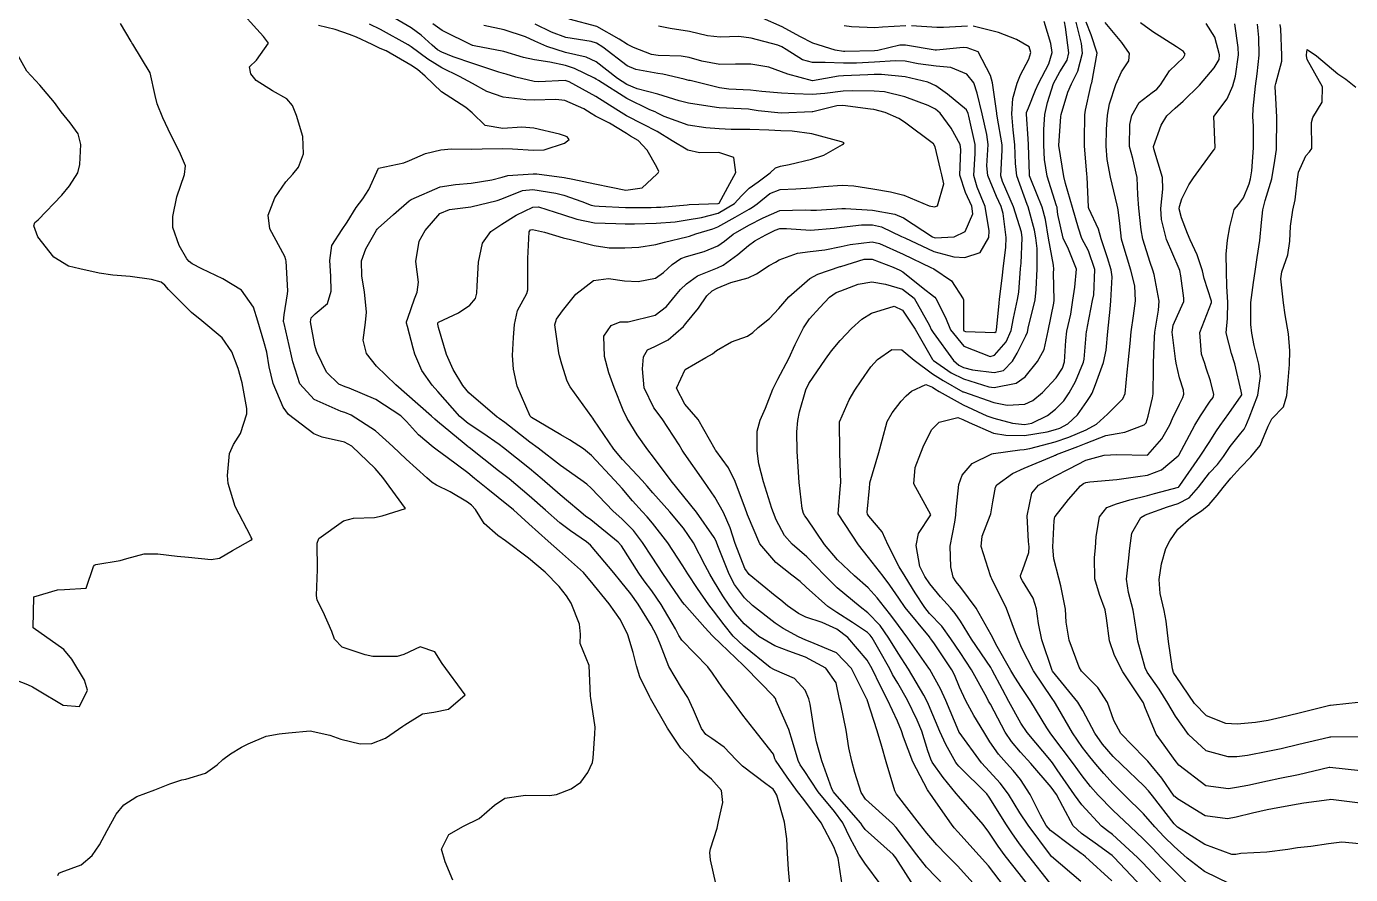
# Model space of a CAD drawing. Header units: metres. Extents: x 307586 to 320046, y 7427249 to 7434250.
# Drawn here: x 319281.9 to 319367.6, y 7427798.2 to 7427853.1 of the extents above; entities that cross this region are included whole.
import ezdxf

# ---------------------------------------------------------------- set-up
doc = ezdxf.new("R2010")
doc.units = ezdxf.units.M
doc.header["$MEASUREMENT"] = 0
doc.layers.add('Curvas de Nivel 1m', color=11, linetype='Continuous')
doc.layers.add('Curvas de Nivel 5m', color=15, linetype='Continuous')

msp = doc.modelspace()

# ---------------------------------------------------------------- linework, layer by layer
at = {"layer": 'Curvas de Nivel 1m', "flags": 128}
for points, elevation in [([(319334.739, 7427797.572), (319334.482, 7427799.302), (319334.37, 7427799.578), (319334.321, 7427799.686), (319334.217, 7427799.993), (319333.383, 7427801.588), (319332.255, 7427803.084), (319331.848, 7427803.606), (319331.182, 7427804.526), (319330.416, 7427805.628), (319330.379, 7427805.723), (319330.287, 7427806.014), (319329.015, 7427807.643), (319328.316, 7427808.551), (319327.493, 7427809.663), (319326.985, 7427810.316), (319326.349, 7427811.258), (319326.032, 7427811.683), (319324.37, 7427813.393), (319324.175, 7427813.702), (319323.94, 7427814.143), (319323.023, 7427815.714), (319322.412, 7427816.6), (319321.924, 7427817.233), (319321.57, 7427817.733), (319320.449, 7427819.499), (319320.23, 7427819.752), (319318.467, 7427821.178), (319318.124, 7427821.43), (319317.685, 7427821.782), (319317.033, 7427822.347), (319316.483, 7427822.807), (319315.313, 7427823.812), (319314.503, 7427824.499), (319312.81, 7427825.837), (319312.525, 7427826.063), (319311.479, 7427826.803), (319310.538, 7427827.412), (319309.989, 7427827.876), (319308.567, 7427829.488), (319308.2, 7427829.896), (319307.525, 7427830.848), (319307.081, 7427831.913), (319306.978, 7427832.296), (319306.611, 7427833.689), (319306.545, 7427833.921), (319306.539, 7427833.996), (319306.618, 7427834.248), (319307.06, 7427835.49), (319307.226, 7427835.911), (319307.304, 7427836.565), (319307.14, 7427837.913), (319307.367, 7427839.225), (319307.747, 7427839.904), (319308.704, 7427841.016), (319309.315, 7427841.276), (319310.709, 7427841.432), (319312.416, 7427841.844), (319312.714, 7427841.97), (319314.046, 7427842.5), (319314.72, 7427842.555), (319316.207, 7427842.316), (319316.719, 7427842.194), (319317.893, 7427841.782), (319318.486, 7427841.549), (319318.71, 7427841.498), (319318.999, 7427841.478), (319320.709, 7427841.406), (319322.384, 7427841.399), (319322.71, 7427841.411), (319322.997, 7427841.43), (319324.712, 7427841.579), (319324.825, 7427841.586), (319326.713, 7427841.647), (319326.772, 7427841.679), (319327.46, 7427842.941), (319327.857, 7427843.663), (319327.731, 7427844.644), (319326.756, 7427844.95), (319325.507, 7427844.941), (319324.757, 7427845.104), (319323.741, 7427845.71), (319322.769, 7427846.311), (319321.832, 7427846.792), (319320.779, 7427847.329), (319320.079, 7427847.757), (319318.795, 7427848.572), (319317.073, 7427849.532), (319316.81, 7427849.606), (319315.094, 7427849.532), (319314.809, 7427849.549), (319313.619, 7427849.838), (319312.994, 7427850.026), (319312.815, 7427850.077), (319312.506, 7427850.163), (319310.821, 7427850.706), (319309.568, 7427851.14), (319308.828, 7427851.442), (319308.547, 7427851.611), (319308.199, 7427851.9), (319307.488, 7427852.559), (319306.844, 7427853.035), (319305.284, 7427853.936)], 798), ([(319283.974, 7427798.182), (319284.035, 7427798.331), (319284.185, 7427798.383), (319285.485, 7427798.872), (319286.196, 7427799.477), (319286.655, 7427800.153), (319287.151, 7427801.08), (319287.742, 7427802.137), (319288.239, 7427802.737), (319289.081, 7427803.286), (319290.249, 7427803.717), (319291.227, 7427804.095), (319291.986, 7427804.355), (319292.258, 7427804.404), (319293.532, 7427804.799), (319294.272, 7427805.324), (319294.651, 7427805.683), (319295.145, 7427806.051), (319295.861, 7427806.471), (319296.29, 7427806.703), (319297.451, 7427807.18), (319298.296, 7427807.344), (319298.888, 7427807.414), (319300.298, 7427807.53), (319301.579, 7427807.254), (319302.293, 7427806.994), (319303.536, 7427806.702), (319304.291, 7427806.713), (319305.167, 7427807.059), (319306.302, 7427807.826), (319306.42, 7427807.918), (319307.577, 7427808.638), (319308.316, 7427808.746), (319309.261, 7427808.938), (319310.333, 7427809.87), (319308.855, 7427811.885), (319308.36, 7427812.636), (319307.422, 7427812.963), (319306.358, 7427812.474), (319305.941, 7427812.34), (319304.357, 7427812.355), (319303.851, 7427812.452), (319302.363, 7427812.941), (319301.868, 7427813.467), (319301.697, 7427813.97), (319301.138, 7427815.233), (319300.763, 7427815.985), (319300.71, 7427816.29), (319300.769, 7427817.985), (319300.746, 7427819.688), (319300.86, 7427819.984), (319302.465, 7427821.121), (319303.115, 7427821.305), (319304.467, 7427821.348), (319304.952, 7427821.451), (319306.473, 7427821.92), (319305.014, 7427823.935), (319304.502, 7427824.513), (319303.001, 7427825.955), (319302.525, 7427826.216), (319301.074, 7427826.528), (319300.53, 7427826.746), (319298.902, 7427828.006), (319298.55, 7427828.469), (319297.914, 7427830.02), (319297.657, 7427831.097), (319297.492, 7427832.027), (319297.304, 7427832.733), (319296.908, 7427834.036), (319296.627, 7427834.952), (319295.857, 7427836.048), (319294.65, 7427836.775), (319293.29, 7427837.44), (319292.66, 7427837.748), (319292.473, 7427837.895), (319292.325, 7427838.085), (319291.826, 7427838.942), (319291.42, 7427840.099), (319291.408, 7427840.807), (319291.672, 7427842.096), (319292.162, 7427843.531), (319292.221, 7427844.095), (319291.847, 7427844.998), (319291.272, 7427846.105), (319290.774, 7427847.191), (319290.401, 7427848.114), (319290.264, 7427848.642), (319289.947, 7427850.119), (319288.831, 7427851.975), (319288.764, 7427852.063), (319288.707, 7427852.132), (319288.015, 7427853.313)], 794), ([(319326.56, 7427797.666), (319326.206, 7427799.198), (319326.161, 7427799.671), (319326.215, 7427799.901), (319326.653, 7427801.242), (319326.741, 7427801.665), (319327.019, 7427802.895), (319326.928, 7427803.663), (319326.27, 7427804.403), (319325.576, 7427804.984), (319324.995, 7427805.689), (319324.633, 7427806.043), (319324.29, 7427806.405), (319323.432, 7427807.709), (319322.332, 7427809.634), (319322.286, 7427809.721), (319321.641, 7427811.026), (319321.419, 7427811.734), (319321.218, 7427812.593), (319320.854, 7427813.743), (319320.387, 7427814.71), (319319.661, 7427815.757), (319318.418, 7427817.257), (319318.195, 7427817.548), (319317.99, 7427817.776), (319316.443, 7427819.168), (319315.708, 7427819.807), (319314.464, 7427820.922), (319313.466, 7427821.83), (319312.481, 7427822.641), (319311.801, 7427823.165), (319310.947, 7427823.863), (319310.498, 7427824.221), (319309.166, 7427825.231), (319308.52, 7427825.703), (319308.264, 7427825.894), (319307.318, 7427826.695), (319306.539, 7427827.556), (319306.172, 7427827.924), (319304.558, 7427828.972), (319302.818, 7427829.708), (319302.57, 7427829.789), (319302.161, 7427829.966), (319301.351, 7427830.748), (319300.747, 7427831.988), (319300.705, 7427832.099), (319300.598, 7427832.46), (319300.312, 7427833.993), (319300.357, 7427834.253), (319300.621, 7427834.512), (319301.415, 7427835.194), (319301.666, 7427835.975), (319301.629, 7427836.951), (319301.566, 7427837.976), (319301.707, 7427838.945), (319302.369, 7427839.965), (319302.698, 7427840.449), (319303.27, 7427841.391), (319303.702, 7427841.95), (319304.095, 7427842.571), (319304.733, 7427843.94), (319306.365, 7427844.297), (319306.741, 7427844.442), (319307.767, 7427844.885), (319308.752, 7427845.134), (319309.442, 7427845.194), (319310.753, 7427845.177), (319311.428, 7427845.185), (319312.753, 7427845.207), (319313.389, 7427845.198), (319314.752, 7427845.099), (319315.448, 7427845.121), (319316.76, 7427845.557), (319317.072, 7427845.795), (319316.93, 7427845.963), (319316.765, 7427846.045), (319316.434, 7427846.136), (319314.77, 7427846.542), (319314, 7427846.598), (319312.77, 7427846.508), (319311.629, 7427846.715), (319310.779, 7427847.524), (319310.384, 7427847.874), (319308.798, 7427848.874), (319307.744, 7427849.906), (319307.24, 7427850.337), (319306.82, 7427850.611), (319305.222, 7427851.543), (319304.83, 7427851.698), (319304.652, 7427851.764), (319304.306, 7427851.948), (319303.29, 7427852.416), (319302.839, 7427852.599), (319301.913, 7427852.908), (319300.845, 7427853.169)], 796), ([(319331.347, 7427797.613), (319331.256, 7427798.555), (319331.206, 7427799.615), (319331.149, 7427800.543), (319330.996, 7427801.619), (319330.513, 7427803.373), (319330.366, 7427803.628), (319330.322, 7427803.688), (319330.264, 7427803.754), (319329.789, 7427804.113), (319328.279, 7427805.242), (319327.867, 7427805.654), (319327.103, 7427806.474), (319326.297, 7427807.042), (319325.918, 7427807.303), (319325.626, 7427807.687), (319325.113, 7427808.9), (319324.748, 7427809.696), (319324.339, 7427810.326), (319323.514, 7427811.708), (319322.98, 7427813.101), (319322.73, 7427813.716), (319322.383, 7427814.362), (319321.538, 7427815.733), (319321.062, 7427816.392), (319320.417, 7427817.197), (319319.953, 7427817.755), (319318.449, 7427819.539), (319318.186, 7427819.774), (319317.148, 7427820.478), (319316.465, 7427820.996), (319315.538, 7427821.809), (319314.482, 7427822.749), (319313.177, 7427823.833), (319312.501, 7427824.366), (319310.591, 7427825.869), (319310.55, 7427825.897), (319310.523, 7427825.919), (319310.274, 7427826.123), (319308.54, 7427827.55), (319308.361, 7427827.712), (319308.164, 7427827.896), (319306.564, 7427829.297), (319305.839, 7427829.927), (319304.585, 7427831.14), (319303.957, 7427831.946), (319303.729, 7427832.822), (319303.887, 7427833.947), (319303.945, 7427834.625), (319303.812, 7427835.948), (319303.644, 7427836.959), (319303.625, 7427837.95), (319303.896, 7427838.727), (319304.587, 7427839.941), (319304.629, 7427840.005), (319304.694, 7427840.066), (319305.693, 7427840.94), (319306.712, 7427841.833), (319306.838, 7427841.918), (319308.721, 7427842.731), (319309.712, 7427842.892), (319310.724, 7427842.964), (319312.066, 7427843.189), (319312.728, 7427843.372), (319313.105, 7427843.46), (319314.731, 7427843.587), (319314.967, 7427843.581), (319316.736, 7427843.346), (319317.299, 7427843.227), (319318.73, 7427842.92), (319319.782, 7427842.705), (319320.724, 7427842.522), (319321.788, 7427842.673), (319322.74, 7427843.553), (319322.822, 7427843.639), (319322.879, 7427843.719), (319322.746, 7427844.001), (319322.125, 7427845.098), (319321.525, 7427845.739), (319321.043, 7427846.023), (319320.767, 7427846.183), (319319.683, 7427846.852), (319318.778, 7427847.311), (319318.484, 7427847.479), (319318.025, 7427847.781), (319316.791, 7427848.321), (319316.213, 7427848.385), (319314.791, 7427848.343), (319314.258, 7427848.361), (319312.793, 7427848.532), (319311.741, 7427848.913), (319310.806, 7427849.433), (319309.958, 7427849.879), (319308.818, 7427850.438), (319307.91, 7427850.99), (319306.832, 7427851.795), (319306.651, 7427851.922), (319304.843, 7427852.926), (319304.149, 7427853.254)], 797), ([(319337.254, 7427797.539), (319336.204, 7427798.966), (319335.812, 7427799.556), (319335.256, 7427800.598), (319334.783, 7427801.572), (319334.244, 7427802.324), (319333.189, 7427803.591), (319332.277, 7427804.959), (319332.021, 7427805.345), (319331.884, 7427805.606), (319331.53, 7427806.847), (319331.285, 7427807.615), (319330.474, 7427809.484), (319330.416, 7427809.629), (319330.382, 7427809.678), (319330.334, 7427809.724), (319328.467, 7427811.649), (319328.355, 7427811.759), (319326.861, 7427813.187), (319326.382, 7427813.636), (319326.342, 7427813.68), (319325.854, 7427814.22), (319324.529, 7427815.699), (319324.405, 7427815.858), (319323.127, 7427817.713), (319322.439, 7427818.763), (319321.813, 7427819.73), (319321.222, 7427820.5), (319320.468, 7427821.243), (319319.916, 7427821.756), (319318.488, 7427823.234), (319318.207, 7427823.492), (319317.811, 7427823.78), (319316.506, 7427824.701), (319315.049, 7427825.815), (319314.527, 7427826.215), (319312.892, 7427827.484), (319312.542, 7427827.754), (319312.492, 7427827.79), (319312.412, 7427827.842), (319310.566, 7427829.411), (319310.174, 7427829.874), (319309.55, 7427830.914), (319309.123, 7427831.885), (319308.61, 7427833.631), (319308.564, 7427833.843), (319308.558, 7427833.891), (319308.571, 7427833.933), (319308.614, 7427833.974), (319309.913, 7427834.588), (319310.631, 7427835.077), (319311, 7427835.502), (319311.097, 7427835.863), (319311.114, 7427836.329), (319311.204, 7427837.862), (319311.454, 7427839.086), (319312.006, 7427839.85), (319312.698, 7427840.319), (319313.637, 7427840.898), (319314.709, 7427841.427), (319315.09, 7427841.436), (319316.704, 7427840.922), (319317.554, 7427840.639), (319318.699, 7427840.407), (319320.097, 7427840.358), (319320.699, 7427840.351), (319321.303, 7427840.345), (319322.7, 7427840.381), (319323.93, 7427840.478), (319324.702, 7427840.596), (319325.638, 7427840.756), (319326.706, 7427841.027), (319327.774, 7427841.664), (319328.23, 7427842.148), (319328.728, 7427842.651), (319329.309, 7427843.07), (319330.086, 7427843.637), (319330.423, 7427843.956), (319330.747, 7427844.081), (319331.302, 7427844.175), (319332.752, 7427844.523), (319333.553, 7427844.794), (319334.762, 7427845.467), (319334.834, 7427845.508), (319334.86, 7427845.579), (319334.763, 7427845.635), (319334.689, 7427845.656), (319332.769, 7427846.164), (319331.491, 7427846.34), (319330.77, 7427846.367), (319330, 7427846.408), (319328.771, 7427846.445), (319327.552, 7427846.45), (319326.771, 7427846.492), (319325.906, 7427846.554), (319324.773, 7427846.727), (319323.209, 7427847.286), (319322.781, 7427847.506), (319322.639, 7427847.579), (319322.292, 7427847.727), (319320.793, 7427848.45), (319318.97, 7427849.609), (319318.812, 7427849.71), (319318.714, 7427849.771), (319317.414, 7427850.386), (319316.821, 7427850.577), (319315.822, 7427850.811), (319314.824, 7427850.954), (319314.109, 7427851.114), (319312.829, 7427851.502), (319310.926, 7427851.869), (319310.833, 7427851.889), (319310.812, 7427851.891), (319308.843, 7427852.861), (319308.241, 7427853.293)], 799), ([(319341.382, 7427797.492), (319340.201, 7427798.718), (319339.57, 7427799.516), (319338.23, 7427801.271), (319337.988, 7427801.532), (319336.256, 7427803.112), (319335.959, 7427803.555), (319335.563, 7427804.848), (319335.357, 7427805.564), (319335.161, 7427806.436), (319334.99, 7427807.57), (319334.642, 7427809.262), (319334.57, 7427809.578), (319334.343, 7427810.63), (319333.689, 7427811.587), (319332.364, 7427812.311), (319331.29, 7427812.695), (319330.374, 7427813.036), (319329.346, 7427813.64), (319328.391, 7427814.458), (319327.841, 7427815.102), (319327.426, 7427815.665), (319327.015, 7427816.277), (319326.419, 7427817.262), (319326.172, 7427817.683), (319325.874, 7427818.243), (319325.106, 7427819.693), (319324.462, 7427820.652), (319323.588, 7427821.709), (319322.485, 7427822.944), (319322.123, 7427823.359), (319321.785, 7427823.731), (319320.513, 7427825.094), (319319.965, 7427825.756), (319318.653, 7427827.658), (319318.59, 7427827.77), (319318.544, 7427827.845), (319317.138, 7427829.792), (319316.947, 7427830.165), (319316.588, 7427831.27), (319316.444, 7427831.801), (319316.399, 7427831.997), (319316.146, 7427833.805), (319316.251, 7427834.171), (319316.626, 7427834.703), (319317.487, 7427835.787), (319318.652, 7427836.674), (319319.616, 7427836.798), (319320.652, 7427836.652), (319321.529, 7427836.614), (319322.654, 7427836.817), (319323.179, 7427837.194), (319323.725, 7427837.709), (319324.284, 7427838.089), (319324.671, 7427838.226), (319325.811, 7427838.554), (319326.682, 7427838.926), (319327.129, 7427839.23), (319327.685, 7427839.665), (319328.699, 7427840.253), (319329.614, 7427840.731), (319330.709, 7427841.2), (319332.35, 7427841.246), (319332.709, 7427841.216), (319333.074, 7427841.231), (319334.71, 7427841.335), (319334.949, 7427841.339), (319336.71, 7427841.222), (319338.137, 7427840.968), (319338.705, 7427840.722), (319340.587, 7427839.511), (319340.692, 7427839.456), (319340.759, 7427839.442), (319341.991, 7427839.491), (319342.697, 7427839.852), (319343.191, 7427840.992), (319343.135, 7427841.476), (319342.726, 7427842.37), (319342.362, 7427843.486), (319342.417, 7427845.143), (319342.379, 7427845.486), (319341.804, 7427846.526), (319341.086, 7427847.505), (319340.787, 7427847.757), (319340.299, 7427848.006), (319338.798, 7427848.565), (319337.476, 7427848.877), (319336.804, 7427848.935), (319335.434, 7427848.943), (319334.803, 7427848.928), (319333.614, 7427848.778), (319332.8, 7427848.707), (319331.661, 7427848.756), (319330.8, 7427848.798), (319329.532, 7427848.913), (319328.803, 7427849.001), (319327.412, 7427849.063), (319326.805, 7427849.137), (319324.902, 7427849.609), (319324.812, 7427849.627), (319324.517, 7427849.703), (319323.121, 7427850.022), (319322.816, 7427850.069), (319321.392, 7427850.318), (319320.821, 7427850.572), (319319.25, 7427851.766), (319318.837, 7427852.031), (319318.482, 7427852.132), (319316.842, 7427852.407), (319315.918, 7427852.738), (319314.855, 7427853.263)], 801), ([(319343.403, 7427797.468), (319342.203, 7427798.804), (319341.505, 7427799.491), (319340.871, 7427800.152), (319340.227, 7427800.905), (319339.751, 7427801.515), (319338.262, 7427803.447), (319338.204, 7427803.531), (319338.152, 7427803.643), (319337.579, 7427805.537), (319337.302, 7427806.531), (319336.994, 7427807.543), (319336.353, 7427809.54), (319336.346, 7427809.56), (319336.333, 7427809.591), (319335.336, 7427811.57), (319334.368, 7427812.591), (319332.673, 7427813.302), (319332.38, 7427813.405), (319331.917, 7427813.607), (319330.915, 7427814.149), (319330.392, 7427814.5), (319328.924, 7427815.645), (319328.408, 7427816.146), (319327.766, 7427817.01), (319327.415, 7427817.665), (319326.725, 7427819.4), (319326.629, 7427819.677), (319326.582, 7427819.806), (319326.457, 7427820.05), (319325.317, 7427821.692), (319324.488, 7427822.702), (319323.659, 7427823.708), (319322.516, 7427825.241), (319322.153, 7427825.726), (319321.476, 7427826.679), (319320.812, 7427827.746), (319320.551, 7427828.286), (319319.97, 7427829.756), (319319.635, 7427830.707), (319319.354, 7427831.762), (319319.302, 7427833.074), (319319.781, 7427833.758), (319320.378, 7427834), (319320.626, 7427834.008), (319320.888, 7427834.008), (319322.63, 7427834.429), (319323.363, 7427834.986), (319323.943, 7427835.707), (319324.265, 7427836.085), (319324.651, 7427836.466), (319325.375, 7427836.974), (319326.661, 7427837.499), (319327.035, 7427837.674), (319327.985, 7427838.348), (319328.682, 7427838.931), (319329.091, 7427839.241), (319329.797, 7427839.639), (319330.399, 7427839.93), (319330.697, 7427840.037), (319331.124, 7427840.05), (319332.696, 7427839.934), (319334.229, 7427840.054), (319334.698, 7427840.121), (319335.981, 7427840.286), (319336.7, 7427840.278), (319337.285, 7427840.137), (319338.582, 7427839.532), (319338.692, 7427839.476), (319338.792, 7427839.428), (319340.679, 7427838.561), (319341.962, 7427838.202), (319342.673, 7427838.155), (319343.661, 7427838.488), (319344.222, 7427839.465), (319344.262, 7427839.899), (319344.002, 7427841.467), (319343.48, 7427842.724), (319343.258, 7427843.475), (319343.348, 7427844.883), (319343.343, 7427845.474), (319342.94, 7427847.319), (319342.898, 7427847.479), (319342.787, 7427847.723), (319341.565, 7427848.735), (319340.809, 7427849.274), (319340.284, 7427849.515), (319338.816, 7427849.851), (319337.279, 7427850.015), (319336.817, 7427850.003), (319336.404, 7427849.977), (319334.816, 7427849.92), (319334.504, 7427849.896), (319332.813, 7427849.6), (319331.225, 7427850.032), (319330.818, 7427850.184), (319329.986, 7427850.474), (319328.823, 7427850.663), (319327.824, 7427850.666), (319326.823, 7427850.654), (319325.654, 7427850.863), (319324.827, 7427851.107), (319324.314, 7427851.191), (319322.828, 7427851.239), (319322.403, 7427851.309), (319321.235, 7427851.746), (319320.836, 7427851.947), (319320.297, 7427852.299), (319318.853, 7427853.104), (319317.062, 7427853.595)], 802), ([(319345.236, 7427797.444), (319344.203, 7427798.802), (319343.609, 7427799.466), (319342.228, 7427800.995), (319341.998, 7427801.251), (319341.808, 7427801.486), (319340.807, 7427802.949), (319340.41, 7427803.508), (319340.347, 7427803.592), (319340.265, 7427803.713), (319339.305, 7427805.52), (319338.705, 7427807.12), (319338.568, 7427807.527), (319338.313, 7427808.169), (319337.662, 7427809.54), (319337.212, 7427810.418), (319336.681, 7427811.555), (319336.361, 7427812.114), (319335.113, 7427813.573), (319334.388, 7427814.111), (319333.439, 7427814.543), (319332.396, 7427814.889), (319331.908, 7427815.117), (319331.202, 7427815.618), (319330.764, 7427815.982), (319330.409, 7427816.278), (319328.715, 7427817.647), (319328.429, 7427818.048), (319327.806, 7427819.66), (319327.479, 7427820.681), (319327.062, 7427821.671), (319326.488, 7427822.655), (319325.78, 7427823.687), (319324.521, 7427825.495), (319324.391, 7427825.701), (319324.187, 7427826.042), (319323.086, 7427827.715), (319322.554, 7427828.427), (319321.927, 7427829.73), (319321.82, 7427830.966), (319321.887, 7427831.731), (319322.135, 7427832.192), (319322.603, 7427832.414), (319323.482, 7427832.839), (319324.465, 7427833.702), (319324.539, 7427833.786), (319324.625, 7427833.883), (319325.444, 7427834.883), (319325.987, 7427835.687), (319326.319, 7427836.01), (319326.648, 7427836.189), (319327.533, 7427836.548), (319328.655, 7427836.837), (319329.198, 7427837.105), (319330.016, 7427837.636), (319330.431, 7427837.868), (319330.669, 7427838.003), (319331.836, 7427838.452), (319332.677, 7427838.546), (319333.611, 7427838.659), (319334.682, 7427838.882), (319335.252, 7427839.006), (319336.687, 7427839.181), (319337.161, 7427839.077), (319338.676, 7427838.377), (319340.477, 7427837.512), (319340.662, 7427837.427), (319341.816, 7427836.654), (319342.579, 7427835.481), (319342.587, 7427835.425), (319342.587, 7427833.481), (319342.622, 7427833.412), (319342.725, 7427833.375), (319344.621, 7427833.315), (319344.708, 7427833.373), (319344.736, 7427833.459), (319344.895, 7427835.203), (319344.922, 7427835.457), (319345.112, 7427837.002), (319345.165, 7427837.455), (319345.33, 7427838.807), (319345.343, 7427839.454), (319345.154, 7427841.01), (319345.024, 7427841.457), (319344.723, 7427842.11), (319344.161, 7427843.466), (319344.112, 7427844.104), (319344.19, 7427845.466), (319344.112, 7427846.124), (319343.794, 7427847.47), (319343.473, 7427848.804), (319343.259, 7427849.476), (319342.818, 7427850.034), (319341.781, 7427850.454), (319340.823, 7427850.54), (319339.651, 7427850.696), (319338.826, 7427850.857), (319338.181, 7427850.895), (319336.825, 7427850.793), (319335.666, 7427850.73), (319334.825, 7427850.74), (319333.635, 7427850.782), (319332.825, 7427850.791), (319332.168, 7427850.951), (319331.112, 7427851.626), (319330.835, 7427851.799), (319330.566, 7427851.904), (319328.844, 7427852.365), (319328.047, 7427852.46), (319326.844, 7427852.422), (319326.02, 7427852.513), (319324.849, 7427852.784), (319323.594, 7427852.977), (319322.854, 7427853.141)], 803), ([(319346.876, 7427797.423), (319346.196, 7427798.298), (319345.291, 7427799.444), (319344.84, 7427800.072), (319344.228, 7427800.985), (319343.866, 7427801.464), (319342.26, 7427803.308), (319342.117, 7427803.482), (319341.286, 7427804.508), (319340.562, 7427805.506), (319340.47, 7427805.693), (319340.29, 7427806.25), (319339.892, 7427807.514), (319339.603, 7427808.228), (319338.968, 7427809.524), (319338.344, 7427810.613), (319338.005, 7427811.19), (319337.818, 7427811.538), (319337.12, 7427812.801), (319336.675, 7427813.556), (319336.556, 7427813.729), (319336.386, 7427813.888), (319335.412, 7427814.55), (319334.399, 7427815.19), (319333.805, 7427815.586), (319332.415, 7427816.828), (319332.014, 7427817.201), (319331.477, 7427817.614), (319330.435, 7427818.426), (319329.409, 7427819.64), (319328.608, 7427821.512), (319328.559, 7427821.649), (319328.476, 7427821.875), (319327.803, 7427823.66), (319327.388, 7427824.543), (319326.555, 7427825.68), (319326.545, 7427825.702), (319326.524, 7427825.743), (319325.406, 7427827.691), (319324.557, 7427828.662), (319324.023, 7427829.705), (319324.585, 7427830.925), (319325.907, 7427831.687), (319326.344, 7427831.936), (319326.6, 7427832.152), (319327.573, 7427832.701), (319328.614, 7427833.063), (319328.948, 7427833.317), (319329.308, 7427833.643), (319330.041, 7427834.223), (319330.635, 7427834.862), (319331.291, 7427835.62), (319332.655, 7427836.809), (319333.159, 7427837.094), (319334.615, 7427837.58), (319334.654, 7427837.59), (319336.171, 7427838.064), (319336.67, 7427838.062), (319338.033, 7427837.539), (319338.472, 7427837.344), (319338.66, 7427837.229), (319339.983, 7427836.183), (319340.644, 7427835.665), (319340.729, 7427835.594), (319340.799, 7427835.508), (319341.416, 7427834.283), (319341.742, 7427833.493), (319342.607, 7427832.424), (319344.308, 7427831.752), (319344.599, 7427831.844), (319345.354, 7427832.711), (319345.67, 7427833.45), (319345.837, 7427834.242), (319346.092, 7427835.446), (319346.169, 7427835.923), (319346.291, 7427837.444), (319346.318, 7427837.793), (319346.39, 7427839.443), (319346.345, 7427839.795), (319345.821, 7427841.449), (319345.107, 7427843.086), (319345.016, 7427843.457), (319345.103, 7427845.113), (319345.091, 7427845.457), (319344.781, 7427847.314), (319344.754, 7427847.46), (319344.747, 7427847.497), (319344.464, 7427849.463), (319344.34, 7427849.942), (319343.536, 7427851.473), (319342.837, 7427851.737), (319342.568, 7427851.753), (319340.834, 7427851.572), (319340.766, 7427851.578), (319338.839, 7427851.913), (319338.471, 7427851.903), (319337.036, 7427851.557), (319336.833, 7427851.537), (319334.917, 7427851.494), (319334.832, 7427851.501), (319334.275, 7427851.586), (319332.839, 7427852.025), (319331.99, 7427852.468), (319330.855, 7427853.1), (319329.587, 7427853.643)], 804), ([(319350.189, 7427797.784), (319348.294, 7427799.409), (319348.214, 7427799.497), (319346.772, 7427801.425), (319346.245, 7427802.228), (319345.498, 7427803.441), (319344.975, 7427804.155), (319344.277, 7427804.899), (319343.762, 7427805.465), (319342.303, 7427807.457), (319342.295, 7427807.472), (319342.283, 7427807.501), (319341.44, 7427809.493), (319341.097, 7427810.255), (319340.406, 7427811.509), (319340.354, 7427811.593), (319338.987, 7427813.524), (319338.391, 7427814.349), (319337.887, 7427815.026), (319337.476, 7427815.544), (319336.997, 7427816.14), (319336.415, 7427816.789), (319335.544, 7427817.569), (319334.438, 7427818.601), (319333.604, 7427819.588), (319332.469, 7427821.244), (319332.322, 7427821.453), (319332.244, 7427821.603), (319332.155, 7427821.928), (319331.95, 7427823.608), (319331.86, 7427824.953), (319331.834, 7427825.61), (319331.809, 7427826.885), (319331.868, 7427827.61), (319331.979, 7427828.181), (319332.381, 7427829.603), (319332.577, 7427830.01), (319333.66, 7427831.589), (319334.058, 7427832.128), (319334.611, 7427832.798), (319334.986, 7427833.207), (319335.352, 7427833.573), (319336.016, 7427834.179), (319336.633, 7427834.555), (319338.106, 7427835.006), (319338.635, 7427834.757), (319339.454, 7427833.522), (319340.594, 7427831.567), (319340.645, 7427831.509), (319341.799, 7427830.706), (319342.581, 7427830.311), (319344.242, 7427829.797), (319344.576, 7427829.756), (319345.999, 7427830.026), (319346.583, 7427830.449), (319347.386, 7427831.428), (319347.819, 7427832.208), (319348.081, 7427833.418), (319348.437, 7427835.209), (319348.46, 7427835.413), (319348.426, 7427837.179), (319348.429, 7427837.414), (319348.407, 7427837.674), (319348.091, 7427839.419), (319347.897, 7427840.615), (319347.681, 7427841.425), (319346.941, 7427843.235), (319346.871, 7427843.438), (319346.854, 7427843.548), (319346.793, 7427845.44), (319346.792, 7427845.469), (319346.767, 7427845.838), (319346.66, 7427847.441), (319346.675, 7427847.55), (319346.789, 7427847.839), (319347.251, 7427848.989), (319347.443, 7427849.431), (319348.106, 7427850.701), (319348.332, 7427851.418), (319348.241, 7427852.02), (319347.811, 7427853.426)], 806), ([(319352.19, 7427797.833), (319350.483, 7427799.386), (319350.33, 7427799.504), (319350.215, 7427799.59), (319349.532, 7427800.085), (319348.23, 7427801.085), (319347.948, 7427801.413), (319347.578, 7427802.082), (319346.907, 7427803.424), (319346.272, 7427804.377), (319345.813, 7427804.971), (319345.373, 7427805.444), (319344.857, 7427806.019), (319344.297, 7427806.827), (319343.899, 7427807.464), (319343.269, 7427808.521), (319342.744, 7427809.476), (319342.342, 7427810.357), (319342.019, 7427811.154), (319341.835, 7427811.488), (319340.665, 7427813.22), (319340.464, 7427813.509), (319340.429, 7427813.555), (319340.384, 7427813.609), (319338.825, 7427815.526), (319338.409, 7427816.111), (319337.828, 7427816.95), (319337.386, 7427817.546), (319336.441, 7427818.745), (319335.787, 7427819.567), (319334.473, 7427821.58), (319334.64, 7427823.439), (319334.646, 7427823.579), (319334.593, 7427825.508), (319334.591, 7427825.579), (319334.571, 7427827.551), (319334.578, 7427827.58), (319335.189, 7427828.949), (319335.556, 7427829.57), (319335.967, 7427830.179), (319336.588, 7427831.083), (319337.029, 7427831.553), (319337.942, 7427832.201), (319338.603, 7427832.194), (319339.408, 7427831.522), (319340.584, 7427830.625), (319341.278, 7427830.197), (319342.556, 7427829.48), (319342.573, 7427829.471), (319342.588, 7427829.464), (319344.563, 7427828.782), (319345.41, 7427828.602), (319346.561, 7427828.676), (319347.087, 7427828.91), (319347.714, 7427829.423), (319348.583, 7427830.378), (319348.995, 7427831), (319349.12, 7427831.405), (319349.221, 7427832.796), (319349.291, 7427833.403), (319349.532, 7427834.503), (319349.677, 7427835.4), (319349.803, 7427836.247), (319349.911, 7427837.398), (319349.389, 7427838.696), (319349.045, 7427839.406), (319348.708, 7427840.935), (319348.664, 7427841.362), (319348.656, 7427841.411), (319348.615, 7427841.511), (319348.011, 7427843.421), (319347.825, 7427844.496), (319347.797, 7427845.424), (319347.796, 7427846.448), (319347.859, 7427847.424), (319348.022, 7427848.194), (319348.426, 7427849.416), (319348.82, 7427850.167), (319349.309, 7427850.925), (319349.409, 7427851.404), (319349.192, 7427853.073), (319349.134, 7427853.407)], 807), ([(319354.184, 7427797.39), (319352.327, 7427799.359), (319352.214, 7427799.461), (319351.113, 7427800.268), (319350.228, 7427800.889), (319349.695, 7427801.395), (319349.026, 7427802.628), (319348.608, 7427803.407), (319348.268, 7427803.882), (319346.959, 7427805.423), (319346.29, 7427806.159), (319345.696, 7427806.838), (319345.292, 7427807.445), (319344.33, 7427809.251), (319344.22, 7427809.461), (319344.099, 7427809.699), (319343.117, 7427811.472), (319342.37, 7427812.61), (319341.776, 7427813.489), (319341.19, 7427814.297), (319340.399, 7427815.132), (319340.081, 7427815.513), (319339.458, 7427816.474), (319338.822, 7427817.526), (319338.432, 7427818.147), (319337.71, 7427819.541), (319337.327, 7427820.413), (319336.471, 7427821.416), (319336.371, 7427821.561), (319336.354, 7427821.682), (319336.498, 7427823.235), (319336.528, 7427823.534), (319336.529, 7427823.56), (319336.531, 7427823.588), (319337.108, 7427825.551), (319337.336, 7427826.353), (319337.657, 7427827.543), (319337.968, 7427828.122), (319338.563, 7427828.86), (319338.886, 7427829.209), (319339.231, 7427829.523), (319340.153, 7427829.938), (319340.575, 7427829.766), (319340.734, 7427829.667), (319341.013, 7427829.503), (319342.56, 7427828.638), (319344.098, 7427827.916), (319344.547, 7427827.76), (319345.763, 7427827.448), (319346.542, 7427827.36), (319347.006, 7427827.433), (319348.02, 7427827.948), (319348.557, 7427828.348), (319349.077, 7427828.893), (319349.436, 7427829.401), (319349.839, 7427830.139), (319350.355, 7427831.392), (319350.4, 7427831.588), (319350.563, 7427833.391), (319350.572, 7427833.442), (319350.626, 7427833.692), (319350.949, 7427835.385), (319351.019, 7427835.757), (319351.089, 7427837.384), (319350.681, 7427838.603), (319350.253, 7427839.394), (319350.026, 7427840.07), (319349.655, 7427841.401), (319349.184, 7427842.957), (319349.085, 7427843.407), (319348.763, 7427845.41), (319348.9, 7427847.291), (319348.92, 7427847.409), (319349.348, 7427848.862), (319349.586, 7427849.402), (319349.999, 7427850.22), (319350.3, 7427851.395), (319350.233, 7427852.005), (319349.876, 7427853.4)], 808), ([(319355.775, 7427797.316), (319354.208, 7427798.987), (319353.849, 7427799.344), (319352.228, 7427800.819), (319351.923, 7427801.058), (319351.526, 7427801.371), (319350.253, 7427802.748), (319349.787, 7427803.395), (319348.665, 7427805.021), (319348.386, 7427805.409), (319348.284, 7427805.542), (319346.718, 7427807.426), (319346.312, 7427808.032), (319345.536, 7427809.442), (319345.107, 7427810.215), (319344.453, 7427811.458), (319344.355, 7427811.629), (319343.116, 7427813.473), (319342.394, 7427814.625), (319342.045, 7427815.131), (319341.744, 7427815.49), (319341.109, 7427816.198), (319340.418, 7427817.039), (319340.094, 7427817.513), (319339.772, 7427818.177), (319339.533, 7427819.519), (319339.684, 7427820.294), (319340.473, 7427821.51), (319339.374, 7427823.521), (319339.467, 7427824.567), (319339.82, 7427825.517), (319340.029, 7427826.014), (319340.538, 7427827.038), (319341.02, 7427827.503), (319342.231, 7427827.801), (319342.546, 7427827.691), (319342.954, 7427827.476), (319344.536, 7427826.802), (319345.324, 7427826.663), (319346.535, 7427826.655), (319348.004, 7427826.885), (319348.539, 7427827.029), (319348.82, 7427827.127), (319349.345, 7427827.402), (319349.969, 7427827.979), (319350.565, 7427828.855), (319350.788, 7427829.168), (319350.926, 7427829.385), (319351.137, 7427829.94), (319351.645, 7427831.374), (319351.817, 7427832.159), (319351.94, 7427833.37), (319352.095, 7427834.825), (319352.136, 7427835.368), (319352.205, 7427836.913), (319352.15, 7427837.368), (319351.909, 7427838.137), (319351.505, 7427839.378), (319351.32, 7427840.002), (319350.712, 7427841.338), (319350.692, 7427841.39), (319350.687, 7427841.417), (319350.599, 7427843.391), (319350.583, 7427843.553), (319350.425, 7427845.393), (319350.414, 7427845.746), (319350.439, 7427847.393), (319350.479, 7427847.701), (319350.81, 7427849.166), (319350.851, 7427849.351), (319350.863, 7427849.389), (319350.892, 7427849.467), (319351.24, 7427851.384), (319350.851, 7427852.571), (319350.541, 7427853.393)], 809), ([(319359.823, 7427797.639), (319358.2, 7427798.423), (319357.071, 7427799.301), (319356.22, 7427800.051), (319355.571, 7427800.665), (319354.987, 7427801.329), (319354.245, 7427802.174), (319353.038, 7427803.352), (319352.27, 7427804.096), (319351.673, 7427804.765), (319351.164, 7427805.377), (319350.765, 7427805.86), (319350.294, 7427806.455), (319349.641, 7427807.397), (319348.694, 7427809.04), (319348.481, 7427809.409), (319348.335, 7427809.618), (319347.113, 7427811.422), (319346.375, 7427812.878), (319346.129, 7427813.443), (319345.957, 7427813.874), (319345.371, 7427815.45), (319344.422, 7427817.37), (319344.377, 7427817.46), (319344.329, 7427817.557), (319343.736, 7427819.467), (319343.801, 7427820.125), (319344.316, 7427821.462), (319344.351, 7427821.585), (319344.486, 7427822.353), (319344.661, 7427823.298), (319344.756, 7427823.457), (319345.763, 7427824.195), (319346.514, 7427824.538), (319348.444, 7427825.333), (319348.522, 7427825.368), (319348.549, 7427825.383), (319348.61, 7427825.409), (319349.991, 7427825.932), (319350.531, 7427826.15), (319351.801, 7427826.637), (319352.537, 7427826.785), (319353.033, 7427826.86), (319354.28, 7427827.343), (319354.414, 7427827.473), (319354.551, 7427827.89), (319354.819, 7427829.088), (319354.863, 7427829.337), (319354.893, 7427831.034), (319354.894, 7427831.337), (319354.95, 7427833.004), (319354.975, 7427833.336), (319355.208, 7427834.764), (319355.254, 7427835.334), (319354.93, 7427837.067), (319354.846, 7427837.338), (319354.67, 7427837.844), (319354.196, 7427839.345), (319354.087, 7427839.958), (319353.931, 7427841.348), (319353.866, 7427842.209), (319353.832, 7427843.349), (319353.544, 7427844.563), (319353.346, 7427845.354), (319353.358, 7427846.774), (319353.482, 7427847.353), (319353.957, 7427848.193), (319354.808, 7427848.849), (319355.101, 7427849.046), (319355.348, 7427849.335), (319355.918, 7427850.233), (319356.831, 7427851.115), (319356.937, 7427851.318), (319356.836, 7427851.496), (319356.376, 7427851.788), (319354.854, 7427852.757), (319354.042, 7427853.348)], 811), ([(319368.224, 7427800.228), (319367.078, 7427800.328), (319366.223, 7427800.22), (319365.067, 7427800.053), (319364.22, 7427799.97), (319363.579, 7427799.866), (319362.217, 7427799.682), (319360.544, 7427799.593), (319360.216, 7427799.529), (319359.953, 7427799.535), (319358.222, 7427800.182), (319356.444, 7427801.308), (319356.236, 7427801.517), (319354.817, 7427803.332), (319354.574, 7427803.644), (319354.269, 7427803.978), (319352.811, 7427805.355), (319352.288, 7427805.876), (319351.589, 7427806.663), (319351.091, 7427807.378), (319350.325, 7427808.852), (319349.99, 7427809.393), (319348.353, 7427811.395), (319348.333, 7427811.431), (319347.671, 7427813.421), (319347.452, 7427814.483), (319347.312, 7427815.426), (319347.101, 7427816.121), (319346.421, 7427817.243), (319346.305, 7427817.441), (319346.272, 7427817.595), (319346.431, 7427817.985), (319346.812, 7427819.07), (319346.836, 7427819.434), (319346.806, 7427819.785), (319346.706, 7427821.437), (319347.006, 7427822.921), (319347.452, 7427823.426), (319348.509, 7427824.014), (319349.421, 7427824.494), (319350.52, 7427825.049), (319351.707, 7427825.372), (319352.524, 7427825.425), (319354.488, 7427825.375), (319354.523, 7427825.391), (319355.431, 7427826.434), (319355.949, 7427827.326), (319356.127, 7427827.747), (319356.563, 7427828.672), (319356.79, 7427829.097), (319356.864, 7427829.316), (319356.838, 7427829.578), (319356.583, 7427830.375), (319356.362, 7427831.322), (319356.313, 7427831.607), (319356.108, 7427833.325), (319356.163, 7427833.789), (319356.638, 7427834.843), (319356.844, 7427835.317), (319356.855, 7427835.525), (319356.659, 7427836.971), (319356.598, 7427837.321), (319356.561, 7427837.424), (319355.727, 7427839.33), (319355.419, 7427840.62), (319355.372, 7427841.333), (319355.485, 7427842.579), (319355.475, 7427843.333), (319354.91, 7427845.19), (319354.89, 7427845.339), (319355.385, 7427846.733), (319355.749, 7427847.33), (319356.292, 7427847.831), (319356.802, 7427848.269), (319357.858, 7427849.304), (319358.824, 7427850.426), (319359.139, 7427850.978), (319359.164, 7427851.287), (319358.85, 7427852.411), (319358.29, 7427853.299)], 812), ([(319368.258, 7427802.857), (319366.369, 7427803.082), (319366.261, 7427803.077), (319364.621, 7427802.851), (319364.257, 7427802.794), (319362.938, 7427802.547), (319362.251, 7427802.415), (319361.301, 7427802.201), (319360.243, 7427801.949), (319359.67, 7427801.847), (319358.244, 7427802.039), (319356.437, 7427803.131), (319356.262, 7427803.279), (319356.236, 7427803.31), (319355.427, 7427804.475), (319354.726, 7427805.333), (319354.519, 7427805.57), (319354.288, 7427805.802), (319352.782, 7427807.355), (319352.316, 7427808.209), (319351.906, 7427809.366), (319351.298, 7427810.332), (319350.352, 7427811.258), (319350.235, 7427811.391), (319350.089, 7427811.661), (319349.436, 7427813.399), (319349.24, 7427814.556), (319349.186, 7427815.402), (319348.898, 7427816.925), (319348.759, 7427817.407), (319348.442, 7427818.667), (319348.378, 7427819.411), (319348.47, 7427821.139), (319348.499, 7427821.383), (319348.515, 7427821.41), (319349.388, 7427822.502), (319350.155, 7427823.393), (319350.359, 7427823.537), (319350.505, 7427823.601), (319350.774, 7427823.655), (319352.507, 7427823.796), (319353.871, 7427823.985), (319354.51, 7427824.086), (319355.411, 7427824.434), (319356.483, 7427825.32), (319356.501, 7427825.342), (319356.524, 7427825.378), (319357.563, 7427827.305), (319357.925, 7427827.927), (319358.566, 7427828.86), (319358.747, 7427829.113), (319358.794, 7427829.288), (319358.582, 7427830.186), (319358.302, 7427831.007), (319358.204, 7427831.296), (319358.002, 7427831.899), (319357.89, 7427833.301), (319358.643, 7427835.26), (319358.652, 7427835.28), (319358.643, 7427835.328), (319358.173, 7427836.805), (319358.055, 7427837.299), (319357.717, 7427838.343), (319357.264, 7427839.311), (319357.09, 7427839.707), (319356.707, 7427840.73), (319356.562, 7427841.322), (319356.567, 7427841.469), (319356.723, 7427841.97), (319357.186, 7427842.864), (319357.485, 7427843.309), (319358.761, 7427845.061), (319358.86, 7427845.191), (319358.889, 7427845.289), (319358.793, 7427847.29), (319359.665, 7427848.421), (319360.026, 7427849.278), (319360.199, 7427849.896), (319360.389, 7427851.274), (319360.369, 7427851.745), (319360.146, 7427853.277)], 813), ([(319368.281, 7427804.956), (319366.305, 7427805.168), (319366.283, 7427805.17), (319366.257, 7427805.165), (319364.278, 7427804.691), (319363.065, 7427804.442), (319362.273, 7427804.281), (319360.998, 7427803.987), (319360.269, 7427803.865), (319359.755, 7427803.789), (319358.27, 7427803.975), (319356.52, 7427805.308), (319356.286, 7427805.622), (319355.586, 7427806.611), (319355.073, 7427807.328), (319354.329, 7427809.092), (319354.237, 7427809.341), (319354.068, 7427809.61), (319352.904, 7427811.354), (319352.369, 7427812.411), (319352.049, 7427813.365), (319351.852, 7427814.823), (319351.763, 7427815.37), (319351.391, 7427816.354), (319351.083, 7427817.38), (319351.07, 7427818.754), (319351.141, 7427819.38), (319351.185, 7427820.104), (319351.387, 7427821.376), (319351.865, 7427821.986), (319352.486, 7427822.232), (319353.368, 7427822.473), (319354.494, 7427822.765), (319354.948, 7427822.884), (319356.503, 7427823.297), (319356.531, 7427823.32), (319356.586, 7427823.401), (319357.915, 7427825.299), (319358.533, 7427826.261), (319358.936, 7427826.889), (319359.211, 7427827.283), (319359.766, 7427828.072), (319360.572, 7427829.205), (319360.604, 7427829.27), (319360.609, 7427829.305), (319360.575, 7427829.519), (319360.162, 7427831.274), (319359.929, 7427831.951), (319359.6, 7427833.28), (319359.69, 7427834.222), (319359.713, 7427835.279), (319359.643, 7427836.295), (319359.62, 7427837.281), (319359.584, 7427838.381), (319359.688, 7427839.28), (319359.836, 7427840.144), (319360.12, 7427841.276), (319360.401, 7427841.59), (319360.724, 7427842.032), (319361.082, 7427842.92), (319361.172, 7427843.264), (319361.259, 7427843.773), (319361.368, 7427845.261), (319361.353, 7427846.693), (319361.33, 7427847.262), (319361.348, 7427847.812), (319361.492, 7427849.26), (319361.605, 7427850.042), (319361.722, 7427851.257), (319361.708, 7427852.399), (319361.627, 7427853.259)], 814), ([(319280.337, 7427811.183), (319282.002, 7427810.531), (319282.326, 7427810.38), (319282.651, 7427810.197), (319284.313, 7427809.195), (319285.373, 7427809.109), (319285.884, 7427810.164), (319285.683, 7427810.823), (319284.87, 7427812.175), (319284.359, 7427812.788), (319282.373, 7427814.2), (319282.403, 7427816.2), (319283.94, 7427816.652), (319284.408, 7427816.674), (319285.801, 7427816.774), (319286.268, 7427818.162), (319286.33, 7427818.256), (319286.425, 7427818.298), (319288.008, 7427818.558), (319288.431, 7427818.676), (319289.566, 7427818.988), (319290.436, 7427818.987), (319291.693, 7427818.832), (319292.433, 7427818.763), (319293.883, 7427818.614), (319294.433, 7427818.707), (319295.28, 7427819.212), (319296.45, 7427819.875), (319296.552, 7427819.938), (319296.485, 7427820.04), (319296.475, 7427820.062), (319296.454, 7427820.111), (319295.437, 7427822.05), (319295, 7427823.543), (319294.957, 7427824.055), (319295.078, 7427825.491), (319295.345, 7427826.052), (319295.798, 7427826.779), (319296.202, 7427828.043), (319296.2, 7427828.392), (319295.891, 7427830.047), (319295.65, 7427830.981), (319295.227, 7427832.054), (319294.602, 7427832.975), (319293.279, 7427834.073), (319292.621, 7427834.603), (319291.141, 7427836.103), (319290.904, 7427836.365), (319290.647, 7427836.566), (319290.026, 7427836.739), (319288.651, 7427836.933), (319287.527, 7427837.022), (319286.653, 7427837.158), (319285.402, 7427837.426), (319284.657, 7427837.593), (319283.711, 7427838.19), (319282.682, 7427839.495), (319282.421, 7427840.213), (319282.482, 7427840.425), (319282.697, 7427840.609), (319284.228, 7427842.187), (319284.719, 7427842.797), (319285.267, 7427843.635), (319285.381, 7427844.174), (319285.449, 7427845.477), (319285.286, 7427846.175), (319284.77, 7427846.883), (319284.18, 7427847.592), (319283.752, 7427848.195), (319282.799, 7427849.314), (319281.959, 7427850.219), (319280.833, 7427852.23)], 793), ([(319368.144, 7427809.362), (319366.539, 7427809.188), (319366.352, 7427809.171), (319366.333, 7427809.168), (319366.306, 7427809.164), (319364.325, 7427808.684), (319363.158, 7427808.394), (319362.317, 7427808.211), (319361.492, 7427808.075), (319360.313, 7427807.969), (319359.572, 7427808.019), (319358.321, 7427808.499), (319357.543, 7427809.298), (319356.35, 7427811.056), (319356.252, 7427811.212), (319356.193, 7427811.312), (319356.122, 7427811.548), (319355.861, 7427813.318), (319355.708, 7427814.639), (319355.582, 7427815.328), (319355.331, 7427816.414), (319355.264, 7427817.332), (319355.417, 7427818.351), (319355.699, 7427819.328), (319355.952, 7427819.831), (319356.466, 7427820.58), (319357.304, 7427821.308), (319358.002, 7427821.776), (319358.486, 7427822.184), (319359.007, 7427822.774), (319359.393, 7427823.281), (319359.901, 7427823.884), (319360.516, 7427824.577), (319361.187, 7427825.26), (319361.786, 7427825.999), (319362.306, 7427827.244), (319362.558, 7427827.724), (319363.295, 7427828.503), (319363.528, 7427829.23), (319363.611, 7427830.201), (319363.684, 7427831.229), (319363.705, 7427832.13), (319363.619, 7427833.23), (319363.42, 7427834.447), (319363.313, 7427835.233), (319363.128, 7427836.773), (319363.187, 7427837.235), (319363.581, 7427838.334), (319363.709, 7427839.23), (319363.752, 7427840.18), (319363.913, 7427841.228), (319364.056, 7427841.894), (319364.211, 7427843.225), (319364.287, 7427843.685), (319364.758, 7427844.738), (319364.987, 7427844.992), (319365.147, 7427845.216), (319365.112, 7427846.893), (319365.202, 7427847.216), (319365.809, 7427848.204), (319365.825, 7427849.21), (319364.83, 7427850.971), (319364.787, 7427851.22), (319364.785, 7427851.269), (319364.839, 7427851.618), (319365.452, 7427851.214), (319366.821, 7427850.049), (319367.339, 7427849.713), (319367.98, 7427849.183)], 816)]:
    msp.add_lwpolyline(points, dxfattribs=dict(at, elevation=elevation))
at = {"layer": 'Curvas de Nivel 5m', "flags": 128}
for points, elevation in [([(319309.535, 7427797.876), (319309.034, 7427799.048), (319308.806, 7427799.884), (319309.281, 7427800.821), (319310.228, 7427801.36), (319311.239, 7427801.855), (319312.242, 7427802.726), (319312.906, 7427803.174), (319314.248, 7427803.375), (319315.785, 7427803.341), (319316.249, 7427803.417), (319317.197, 7427803.786), (319317.821, 7427804.215), (319318.269, 7427804.829), (319318.566, 7427805.479), (319318.619, 7427805.767), (319318.732, 7427807.332), (319318.748, 7427807.766), (319318.459, 7427809.641), (319318.44, 7427809.769), (319318.353, 7427811.77), (319317.777, 7427813.189), (319317.791, 7427813.779), (319317.732, 7427814.43), (319317.186, 7427815.788), (319316.887, 7427816.272), (319316.414, 7427816.864), (319315.507, 7427817.809), (319314.436, 7427818.717), (319312.944, 7427819.835), (319312.456, 7427820.175), (319311.56, 7427820.95), (319311.007, 7427821.862), (319310.752, 7427822.143), (319310.478, 7427822.333), (319309.374, 7427822.991), (319308.488, 7427823.441), (319308.205, 7427823.609), (319307.856, 7427823.9), (319306.511, 7427825.105), (319305.655, 7427825.929), (319304.533, 7427826.948), (319302.954, 7427827.956), (319302.545, 7427828.125), (319302.314, 7427828.195), (319300.558, 7427828.964), (319299.626, 7427829.999), (319299.172, 7427831.419), (319299.06, 7427832.005), (319298.612, 7427833.883), (319298.588, 7427833.986), (319298.579, 7427834.011), (319298.578, 7427834.046), (319298.62, 7427834.459), (319298.829, 7427835.819), (319298.85, 7427836.008), (319298.749, 7427837.922), (319298.733, 7427838.009), (319298.666, 7427838.235), (319297.689, 7427840.025), (319297.578, 7427840.903), (319298.004, 7427842.021), (319298.723, 7427843.053), (319299.185, 7427843.548), (319299.539, 7427844.002), (319299.863, 7427844.882), (319299.823, 7427845.999), (319299.423, 7427847.357), (319299.152, 7427848.006), (319298.789, 7427848.435), (319297.864, 7427848.957), (319296.807, 7427849.624), (319296.469, 7427850.043), (319296.364, 7427850.498), (319296.822, 7427850.931), (319297.594, 7427852.029), (319297.274, 7427852.47), (319296.842, 7427852.942), (319295.827, 7427854.05)], 795), ([(319339.35, 7427797.518), (319338.21, 7427799.314), (319338.031, 7427799.532), (319336.229, 7427801.144), (319336.061, 7427801.382), (319335.939, 7427801.554), (319334.261, 7427803.474), (319334.178, 7427803.581), (319334.067, 7427803.78), (319333.418, 7427805.589), (319333.074, 7427806.814), (319332.926, 7427807.594), (319332.669, 7427809.256), (319332.578, 7427809.598), (319332.338, 7427810.158), (319331.654, 7427810.918), (319330.351, 7427811.477), (319330.084, 7427811.633), (319328.373, 7427813.006), (319327.691, 7427813.66), (319327.105, 7427814.384), (319326.399, 7427815.298), (319326.11, 7427815.683), (319325.369, 7427816.735), (319324.746, 7427817.697), (319324.431, 7427818.217), (319323.445, 7427819.71), (319322.465, 7427820.966), (319322.119, 7427821.375), (319321.793, 7427821.73), (319321.163, 7427822.423), (319320.488, 7427823.209), (319320.01, 7427823.755), (319318.517, 7427825.345), (319318.004, 7427825.778), (319317.098, 7427826.361), (319316.532, 7427826.698), (319314.636, 7427827.819), (319314.544, 7427827.901), (319313.709, 7427829.829), (319313.468, 7427830.948), (319313.395, 7427831.832), (319313.456, 7427832.98), (319313.525, 7427833.831), (319313.715, 7427834.741), (319314.317, 7427835.823), (319314.399, 7427836.069), (319314.385, 7427837.823), (319314.395, 7427838.094), (319314.483, 7427839.822), (319314.572, 7427839.943), (319314.694, 7427839.976), (319315.476, 7427839.812), (319316.688, 7427839.44), (319317.15, 7427839.329), (319318.68, 7427838.942), (319319.659, 7427838.78), (319320.679, 7427838.797), (319321.575, 7427838.841), (319322.682, 7427838.996), (319323.244, 7427839.155), (319324.69, 7427839.493), (319324.854, 7427839.535), (319325.275, 7427839.694), (319326.368, 7427840.012), (319326.698, 7427840.141), (319327.805, 7427840.765), (319328.709, 7427841.286), (319328.942, 7427841.416), (319329.245, 7427841.645), (319330.062, 7427842.298), (319330.727, 7427842.554), (319331.731, 7427842.612), (319332.729, 7427842.673), (319333.557, 7427842.765), (319334.732, 7427842.839), (319335.496, 7427842.808), (319336.729, 7427842.604), (319337.867, 7427842.402), (319338.723, 7427842.2), (319340.377, 7427841.513), (319340.712, 7427841.432), (319340.909, 7427841.507), (319341.313, 7427842.923), (319341.19, 7427843.503), (319341.105, 7427843.863), (319340.761, 7427845.328), (319340.653, 7427845.511), (319338.777, 7427846.93), (319338.407, 7427847.163), (319337.528, 7427847.549), (319336.786, 7427847.735), (319336.58, 7427847.769), (319334.789, 7427848.003), (319334.393, 7427847.98), (319332.849, 7427847.599), (319332.796, 7427847.586), (319330.782, 7427847.499), (319329.311, 7427847.645), (319328.784, 7427847.744), (319328.682, 7427847.754), (319326.786, 7427847.853), (319326.596, 7427847.872), (319324.79, 7427848.159), (319324.19, 7427848.308), (319322.798, 7427848.725), (319321.47, 7427849.073), (319320.807, 7427849.348), (319320.189, 7427849.756), (319318.824, 7427850.834), (319318.174, 7427851.128), (319316.829, 7427851.418), (319315.61, 7427851.812), (319314.838, 7427852.17), (319314.234, 7427852.437), (319312.849, 7427852.89), (319311.533, 7427853.176)], 800), ([(319348.187, 7427797.696), (319346.818, 7427799.424), (319346.221, 7427800.219), (319345.717, 7427800.927), (319345.384, 7427801.443), (319344.26, 7427803.248), (319344.092, 7427803.462), (319342.281, 7427805.256), (319342.177, 7427805.377), (319342.098, 7427805.483), (319341.442, 7427806.64), (319341.07, 7427807.498), (319340.329, 7427809.24), (319340.194, 7427809.511), (319340.017, 7427809.832), (319339.028, 7427811.523), (319338.369, 7427812.571), (319337.763, 7427813.539), (319337.196, 7427814.353), (319336.399, 7427815.165), (319335.904, 7427815.565), (319334.415, 7427816.794), (319333.613, 7427817.588), (319332.441, 7427818.797), (319331.508, 7427819.614), (319331.005, 7427820.169), (319330.468, 7427821.182), (319330.287, 7427821.632), (319330.182, 7427821.928), (319329.65, 7427823.639), (319329.346, 7427824.81), (319329.244, 7427825.643), (319329.243, 7427826.936), (319329.423, 7427827.641), (319329.777, 7427828.416), (319330.248, 7427829.633), (319330.579, 7427830.287), (319331.287, 7427831.62), (319331.695, 7427832.525), (319332.234, 7427833.606), (319332.629, 7427834.187), (319333.293, 7427834.937), (319333.918, 7427835.587), (319334.341, 7427835.888), (319334.647, 7427836.017), (319335.783, 7427836.437), (319336.653, 7427836.582), (319337.543, 7427836.437), (319338.649, 7427836.109), (319339.409, 7427835.522), (319340.384, 7427833.754), (319340.501, 7427833.511), (319340.62, 7427833.312), (319341.953, 7427831.49), (319342.298, 7427831.192), (319342.589, 7427831.047), (319343.174, 7427830.887), (319344.585, 7427830.718), (319345.184, 7427830.856), (319345.755, 7427831.448), (319346.068, 7427831.979), (319346.618, 7427833.104), (319346.725, 7427833.335), (319346.754, 7427833.438), (319346.788, 7427833.601), (319347.23, 7427835.431), (319347.301, 7427836.082), (319347.363, 7427837.429), (319347.362, 7427838.751), (319347.284, 7427839.431), (319347.187, 7427839.922), (319346.769, 7427841.439), (319346.715, 7427841.589), (319346.045, 7427843.447), (319345.949, 7427844.25), (319345.909, 7427845.449), (319345.804, 7427846.418), (319345.716, 7427847.451), (319345.793, 7427848.455), (319346.068, 7427849.447), (319346.271, 7427849.993), (319346.828, 7427850.989), (319346.945, 7427851.438), (319346.838, 7427851.804), (319346.019, 7427852.275), (319344.852, 7427852.728), (319343.211, 7427853.123)], 805), ([(319338.857, 7427853.163), (319337.345, 7427853.063), (319336.855, 7427853.031), (319335.347, 7427853.083), (319334.857, 7427853.154)], 805), ([(319342.858, 7427853.143), (319341.306, 7427853.054), (319340.856, 7427853.037), (319339.233, 7427853.151)], 805), ([(319357.43, 7427797.298), (319356.201, 7427798.522), (319355.416, 7427799.322), (319354.82, 7427799.932), (319354.225, 7427800.547), (319353.385, 7427801.348), (319352.249, 7427802.404), (319351.303, 7427803.374), (319350.815, 7427803.929), (319350.275, 7427804.624), (319349.704, 7427805.396), (319348.301, 7427807.264), (319348.194, 7427807.411), (319347.994, 7427807.727), (319346.947, 7427809.424), (319346.342, 7427810.33), (319345.916, 7427811.004), (319345.664, 7427811.44), (319344.693, 7427813.141), (319344.529, 7427813.459), (319344.386, 7427813.756), (319343.403, 7427815.47), (319342.416, 7427816.809), (319342.11, 7427817.175), (319341.922, 7427817.488), (319341.767, 7427818.155), (319341.729, 7427819.491), (319342.023, 7427821.041), (319342.096, 7427821.486), (319342.11, 7427821.854), (319342.3, 7427823.483), (319342.509, 7427824.074), (319343.156, 7427824.834), (319344.433, 7427825.461), (319344.506, 7427825.477), (319344.523, 7427825.482), (319346.241, 7427825.727), (319346.526, 7427825.748), (319346.896, 7427825.804), (319348.531, 7427826.236), (319349.401, 7427826.534), (319350.539, 7427827.019), (319351.201, 7427827.38), (319351.905, 7427828.017), (319352.563, 7427828.666), (319352.908, 7427829.016), (319353.046, 7427829.355), (319353.195, 7427830.745), (319353.246, 7427831.353), (319353.374, 7427832.59), (319353.454, 7427833.352), (319353.586, 7427834.398), (319353.717, 7427835.349), (319353.679, 7427836.323), (319353.432, 7427837.352), (319352.857, 7427839.191), (319352.816, 7427839.359), (319352.703, 7427840.36), (319352.598, 7427841.248), (319352.576, 7427841.362), (319352.535, 7427841.543), (319352.108, 7427843.37), (319351.889, 7427844.508), (319351.828, 7427845.374), (319351.855, 7427846.455), (319351.914, 7427847.373), (319352.051, 7427848.114), (319352.448, 7427849.365), (319352.821, 7427850.172), (319353.294, 7427850.89), (319353.327, 7427851.355), (319352.844, 7427852.07), (319351.764, 7427853.376)], 810), ([(319368.313, 7427807.144), (319366.373, 7427807.128), (319366.312, 7427807.127), (319366.23, 7427807.109), (319364.297, 7427806.66), (319363.146, 7427806.38), (319362.292, 7427806.191), (319360.975, 7427805.945), (319360.289, 7427805.859), (319359.717, 7427805.847), (319358.292, 7427806.24), (319357.152, 7427807.302), (319356.321, 7427808.484), (319355.818, 7427809.318), (319355.248, 7427810.232), (319354.488, 7427811.338), (319354.357, 7427811.611), (319353.877, 7427813.345), (319353.781, 7427813.954), (319353.567, 7427815.348), (319353.278, 7427816.488), (319353.153, 7427817.353), (319353.271, 7427818.521), (319353.355, 7427819.351), (319353.491, 7427820.321), (319354.069, 7427821.344), (319354.324, 7427821.492), (319354.476, 7427821.547), (319355.788, 7427822.022), (319356.487, 7427822.236), (319357.2, 7427822.602), (319357.793, 7427823.301), (319358.512, 7427824.232), (319359.026, 7427824.777), (319359.418, 7427825.281), (319359.863, 7427825.943), (319360.546, 7427826.791), (319360.758, 7427827.059), (319360.864, 7427827.265), (319361.084, 7427827.788), (319361.648, 7427829.254), (319361.822, 7427830.488), (319361.71, 7427831.253), (319361.399, 7427832.471), (319361.255, 7427833.261), (319361.193, 7427833.826), (319361.183, 7427835.262), (319361.372, 7427836.549), (319361.461, 7427837.258), (319361.599, 7427838.173), (319361.778, 7427839.254), (319361.883, 7427840.431), (319361.974, 7427841.251), (319362.126, 7427841.845), (319362.543, 7427843.243), (319362.755, 7427844.443), (319362.842, 7427845.159), (319362.848, 7427845.239), (319362.872, 7427847.159), (319362.87, 7427847.239), (319362.805, 7427848.467), (319362.772, 7427849.2), (319362.776, 7427849.241), (319362.815, 7427849.425), (319363.187, 7427850.878), (319363.208, 7427851.236), (319363.128, 7427852.968), (319363.095, 7427853.238)], 815)]:
    msp.add_lwpolyline(points, dxfattribs=dict(at, elevation=elevation))

doc.saveas('drawing.dxf')
